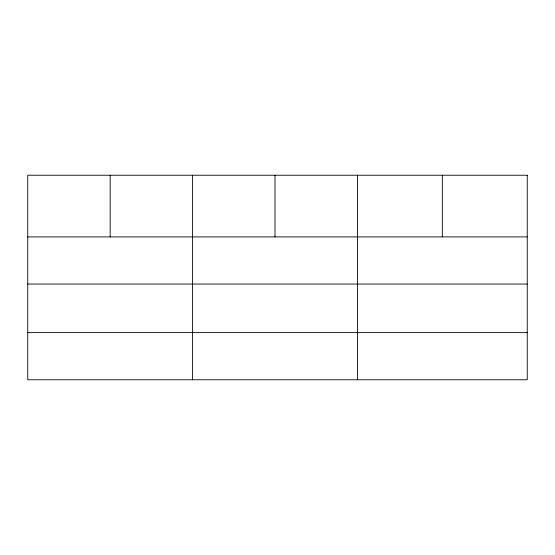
<?xml version="1.0" encoding="UTF-8"?>
<svg xmlns="http://www.w3.org/2000/svg" width="555" height="555" viewBox="0 0 555 555"><rect width="100%" height="100%" fill="white"/><g stroke="black" fill="none" stroke-linecap="round" stroke-linejoin="round"><path stroke-width="0.83" d="M27.75 236.902L527.25 236.902M27.75 284.049L527.25 284.049M27.75 332.618L527.25 332.618M442.335 175.234L442.335 236.902M357.42 175.234L357.42 379.766M275.002 175.234L275.002 236.902M192.585 175.234L192.585 379.766M110.168 175.234L110.168 236.902M527.25 175.234L27.75 175.234L27.75 379.766L527.25 379.766L527.25 175.234"/></g></svg>
